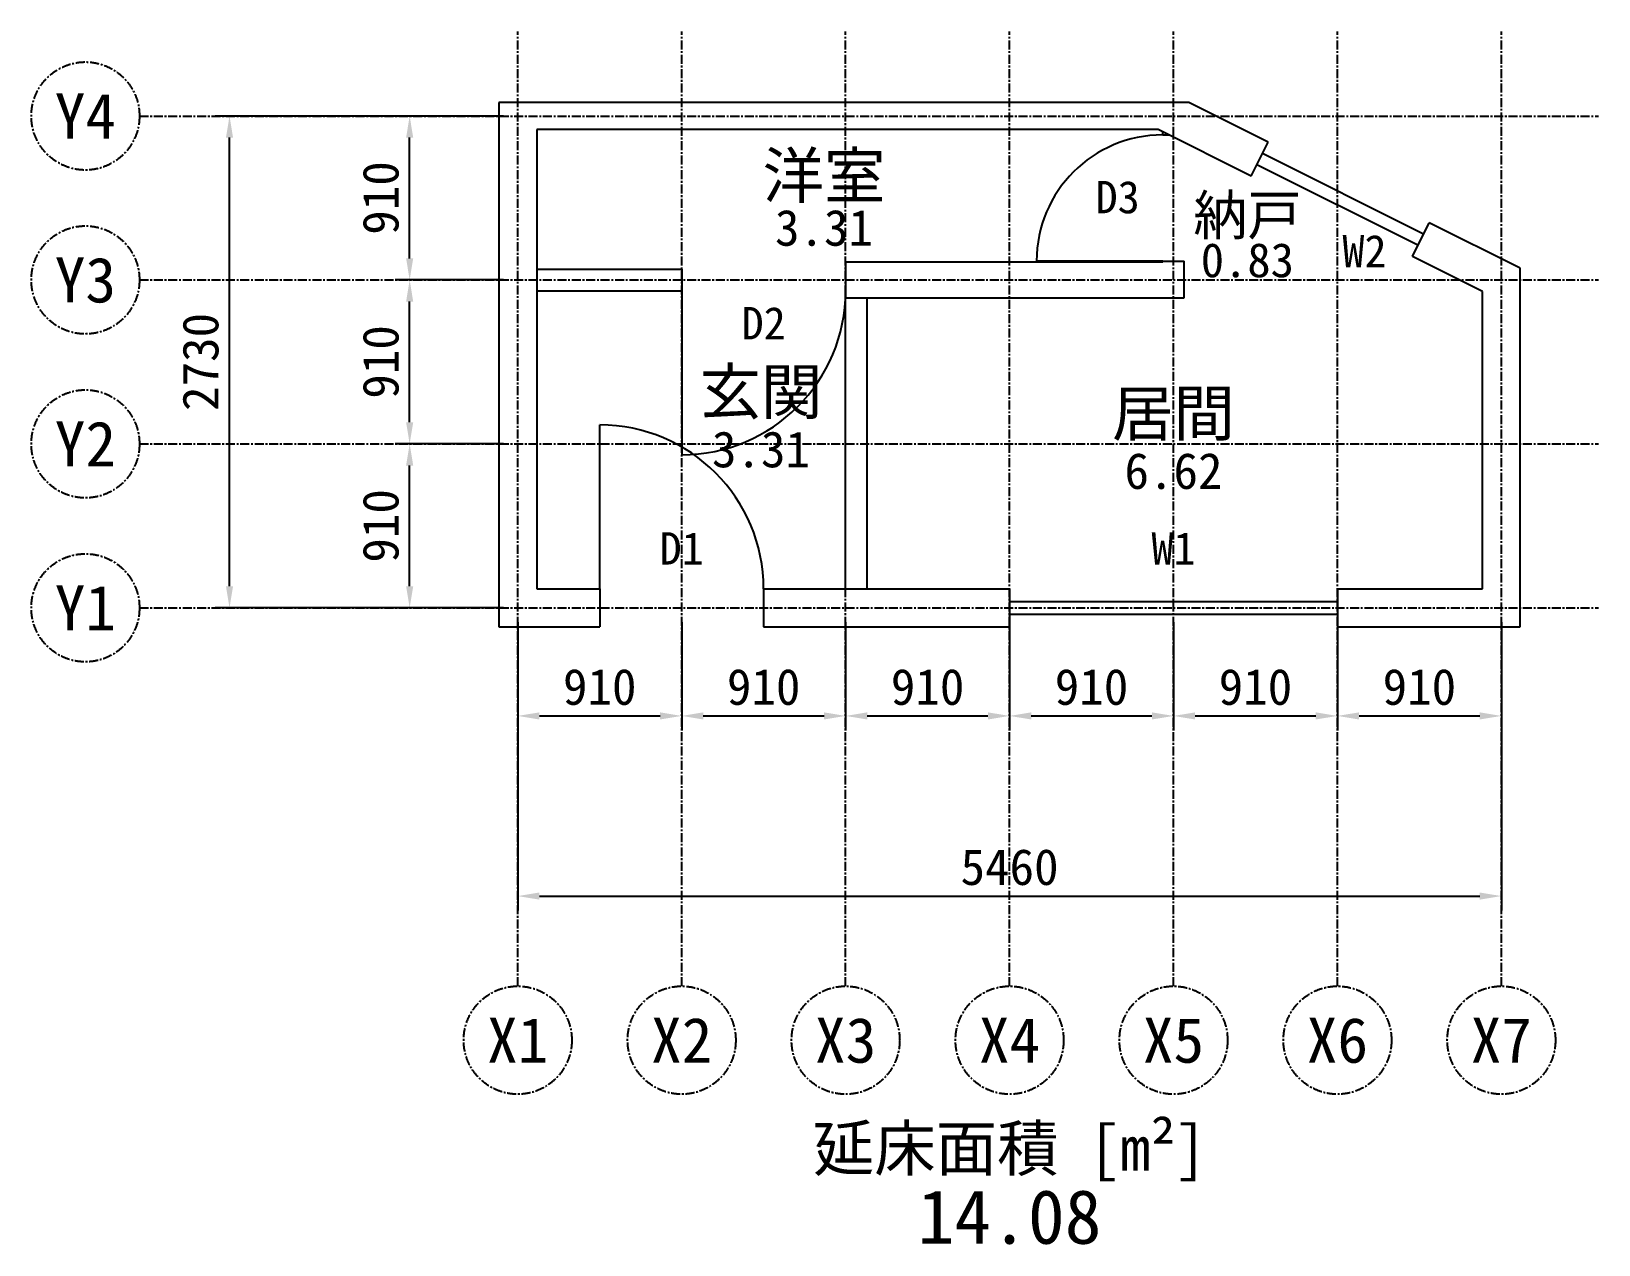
# Model space of a CAD drawing. Header units: millimetres. Extents: x -2700 to 6000, y -3535 to 3200.
import ezdxf
from ezdxf.enums import TextEntityAlignment as Align

# ---------------------------------------------------------------- set-up
doc = ezdxf.new("R2010")
doc.units = ezdxf.units.MM
doc.linetypes.add('GRIDLINE', pattern=[80, 50, -10, 10, -10])
for name, color, linetype in [('DIM', 1, 'Continuous'), ('GRID', 8, 'GRIDLINE'), ('OPENING', 3, 'Continuous'), ('ROOM', 4, 'Continuous'), ('TEXT', 2, 'Continuous'), ('WALL', 7, 'Continuous')]:
    doc.layers.add(name, color=color, linetype=linetype)
doc.styles.add('JP', font='msgothic.ttf')
doc.dimstyles.new('ARCH100', dxfattribs={"dimtxt": 200, "dimasz": 120, "dimexe": 80, "dimexo": 80, "dimgap": 60, "dimtad": 1, "dimdec": 0, "dimtxsty": 'JP', "dimcen": 2.5, "dimazin": 3, "dimtfac": 1, "dimtmove": 0, "dimatfit": 3})

msp = doc.modelspace()

# ---------------------------------------------------------------- linework, layer by layer
at = {"layer": 'GRID'}
for p, q in [((0, -2100), (0, 3200)), ((910, -2100), (910, 3200)), ((1820, -2100), (1820, 3200)), ((2730, -2100), (2730, 3200)), ((3640, -2100), (3640, 3200)), ((4550, -2100), (4550, 3200)), ((5460, -2100), (5460, 3200)), ((-2100, 2730), (6000, 2730)), ((-2100, 1820), (6000, 1820)), ((-2100, 910), (6000, 910)), ((-2100, 0), (6000, 0))]:
    msp.add_line(p, q, dxfattribs=at)
for centre in [(-2400, 2730), (-2400, 1820), (-2400, 910), (-2400, 0), (0, -2400), (910, -2400), (1820, -2400), (2730, -2400), (3640, -2400), (4550, -2400), (5460, -2400)]:
    msp.add_circle(centre, 300, dxfattribs=at)
at = {"layer": 'OPENING'}
for p, q in [((4997.1, 2012.3), (4102.7, 2459.5)), ((5028.4, 2074.9), (4134, 2522.1)), ((3580, 1925), (2880, 1925)), ((910, 1760), (910, 850)), ((455, 105), (455, 1015)), ((2730, 35), (4550, 35)), ((2730, -35), (4550, -35))]:
    msp.add_line(p, q, dxfattribs=at)
for centre, radius, start, end in [((3580, 1925), 700, 90, 180), ((910, 1760), 910, 270, 0), ((455, 105), 910, 0, 90)]:
    msp.add_arc(centre, radius, start, end, dxfattribs=at)
at = {"layer": 'WALL'}
for p, q in [((3724.8, 2805), (-105, 2805)), ((-105, 2805), (-105, -105)), ((4165.3, 2584.7), (3724.8, 2805)), ((3555.2, 2655), (105, 2655)), ((105, 2655), (105, 105)), ((4071.4, 2396.9), (3555.2, 2655)), ((3580, 2625), (3580, 2642.6)), ((3580, 2625), (3615.2, 2625)), ((4071.4, 2396.9), (4165.3, 2584.7)), ((4965.8, 1949.7), (5059.7, 2137.5)), ((5565, 1884.9), (5059.7, 2137.5)), ((1820, 1920), (3580, 1920)), ((1820, 1920), (1820, 1720)), ((3580, 1920), (3580, 1925)), ((3580, 1925), (3700, 1925)), ((3700, 1720), (3700, 1925)), ((5355, 1755.1), (4965.8, 1949.7)), ((105, 1880), (910, 1880)), ((910, 1880), (910, 1760)), ((5565, -105), (5565, 1884.9)), ((105, 1760), (910, 1760)), ((5355, 105), (5355, 1755.1)), ((1820, 1720), (3700, 1720)), ((1820, 105), (1820, 1720)), ((1940, 105), (1940, 1720)), ((105, 105), (455, 105)), ((455, 105), (455, -105)), ((1365, 105), (2730, 105)), ((1365, 105), (1365, -105)), ((2730, 105), (2730, -105)), ((4550, 105), (5355, 105)), ((4550, 105), (4550, -105)), ((-105, -105), (455, -105)), ((1365, -105), (2730, -105)), ((4550, -105), (5565, -105))]:
    msp.add_line(p, q, dxfattribs=at)

# ---------------------------------------------------------------- texts
at = {"layer": 'GRID', "style": 'JP'}
for s, p in [('Y4', (-2400, 2730)), ('Y3', (-2400, 1820)), ('Y2', (-2400, 910)), ('Y1', (-2400, 0)), ('X1', (0, -2400)), ('X2', (910, -2400)), ('X3', (1820, -2400)), ('X4', (2730, -2400)), ('X5', (3640, -2400)), ('X6', (4550, -2400)), ('X7', (5460, -2400))]:
    msp.add_text(s, height=250, dxfattribs=at).set_placement(p, align=Align.MIDDLE_CENTER)
at = {"layer": 'OPENING', "style": 'JP'}
for s, p in [('D3', (3330, 2280)), ('W2', (4700, 1980)), ('D2', (1365, 1580)), ('D1', (910, 330)), ('W1', (3640, 330))]:
    msp.add_text(s, height=180, dxfattribs=at).set_placement(p, align=Align.MIDDLE_CENTER)
at = {"layer": 'ROOM', "style": 'JP'}
for s, height, p in [('洋室', 250, (1700, 2400)), ('納戸', 220, (4050, 2180)), ('3.31', 200, (1700, 2110)), ('0.83', 190, (4050, 1930)), ('玄関', 250, (1350, 1200)), ('居間', 250, (3640, 1080)), ('3.31', 200, (1350, 880)), ('6.62', 200, (3640, 760))]:
    msp.add_text(s, height=height, dxfattribs=at).set_placement(p, align=Align.MIDDLE_CENTER)
at = {"layer": 'TEXT', "style": 'JP'}
for s, height, p in [('延床面積 [m²]', 250, (2730, -3000)), ('14.08', 300, (2730, -3380))]:
    msp.add_text(s, height=height, dxfattribs=at).set_placement(p, align=Align.MIDDLE_CENTER)

# ---------------------------------------------------------------- dimensions: what is measured, and where the dimension line sits
at = {"layer": 'DIM'}
for base, p1, p2 in [((-1600, 0), (0, 0), (0, 2730)), ((-600, 1820), (0, 1820), (0, 2730)), ((-600, 910), (0, 910), (0, 1820)), ((-600, 0), (0, 0), (0, 910))]:
    msp.add_linear_dim(base=base, p1=p1, p2=p2, angle=90, dimstyle='ARCH100', override={"dimscale": 1, "dimtxt": 200, "dimasz": 120, "dimexe": 80, "dimexo": 80, "dimgap": 60, "dimtad": 1, "dimtih": 0, "dimtoh": 0, "dimdec": 0, "dimlfac": 1, "dimlunit": 2, "dimdle": 0}, dxfattribs=at).render()
for base, p1, p2 in [((0, -600), (0, 0), (910, 0)), ((0, -1600), (0, 0), (5460, 0)), ((910, -600), (910, 0), (1820, 0)), ((1820, -600), (1820, 0), (2730, 0)), ((2730, -600), (2730, 0), (3640, 0)), ((3640, -600), (3640, 0), (4550, 0)), ((4550, -600), (4550, 0), (5460, 0))]:
    msp.add_linear_dim(base=base, p1=p1, p2=p2, dimstyle='ARCH100', override={"dimscale": 1, "dimtxt": 200, "dimasz": 120, "dimexe": 80, "dimexo": 80, "dimgap": 60, "dimtad": 1, "dimtih": 0, "dimtoh": 0, "dimdec": 0, "dimlfac": 1, "dimlunit": 2, "dimdle": 0}, dxfattribs=at).render()

doc.saveas('drawing.dxf')
